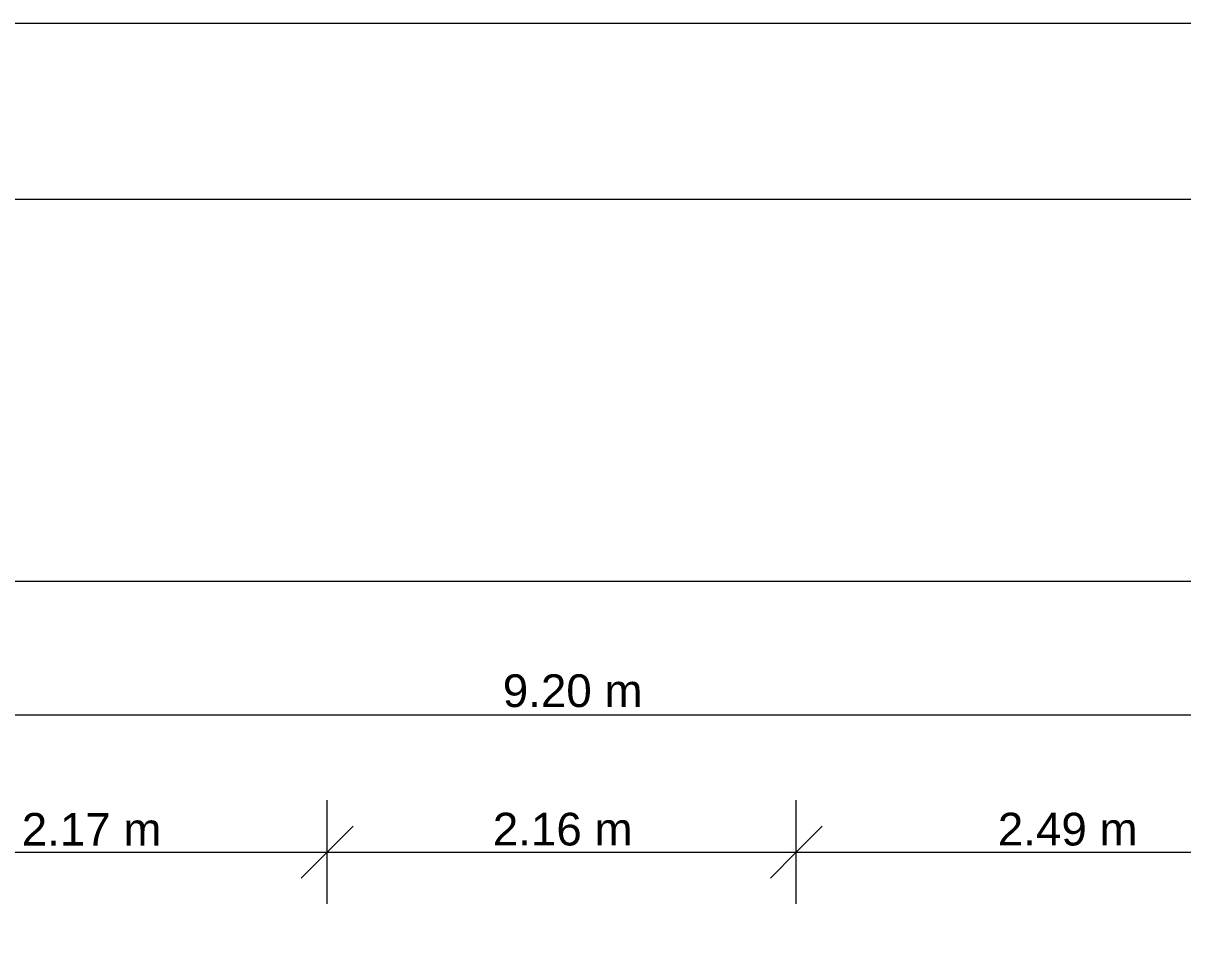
# Model space of a CAD drawing. Header units: metres. Extents: x 29 to 268, y -7 to 151.
# Drawn here: x 76.38 to 81.72, y 49.04 to 53.26 of the extents above; entities that cross this region are included whole.
import ezdxf

# ---------------------------------------------------------------- set-up
doc = ezdxf.new("R2010")
doc.units = ezdxf.units.M
doc.layers.add('HVAC - Ductos', color=5, linetype='Continuous', lineweight=50)
doc.layers.add('PDF2_Text', color=7, linetype='Continuous')
doc.layers.add('pie de plano', color=7, linetype='Continuous')
doc.styles.add('PDF Helvetica', font='')
doc.styles.get('PDF Helvetica').set_extended_font_data('Helvetica')

msp = doc.modelspace()

# ---------------------------------------------------------------- linework, layer by layer
at = {"layer": 'HVAC - Ductos', "color": 252, "lineweight": 0, "true_color": 0x939598}
for points in [[(41.8703, 50.6876), (92.9476, 50.6876)], [(41.8703, 50.0735), (46.7057, 50.0735), (55.9091, 50.0735), (65.108, 50.0735), (74.3068, 50.0735), (83.5057, 50.0735), (92.9476, 50.0735)], [(77.781, 49.2026), (77.781, 49.441), (77.781, 49.6793)], [(79.9398, 49.2026), (79.9398, 49.441), (79.9398, 49.6793)], [(77.9002, 49.5602), (77.781, 49.441), (77.6619, 49.3218)], [(80.0589, 49.5602), (79.9398, 49.441), (79.8206, 49.3218)], [(52.6183, 49.441), (54.6121, 49.441), (55.9091, 49.441), (57.2796, 49.441), (59.3375, 49.441), (61.6429, 49.441), (63.8338, 49.441), (65.108, 49.441), (66.4188, 49.441), (68.5272, 49.441), (70.8006, 49.441), (73.0143, 49.441), (74.3068, 49.441), (75.6085, 49.441), (77.781, 49.441), (79.9398, 49.441), (82.4286, 49.441), (83.5057, 49.441), (84.459, 49.441), (86.8699, 49.441)]]:
    msp.add_lwpolyline(points, dxfattribs=at)
at = {"layer": 'pie de plano', "lineweight": 0}
msp.add_lwpolyline([(119.2425, 53.256), (119.2425, -6.7449), (29.2385, -6.7449), (29.2385, 53.256)], close=True, dxfattribs=at)
msp.add_lwpolyline([(118.7654, 52.4448), (30.3385, 52.4448), (30.3385, -6.0804), (118.7654, -6.0804)], dxfattribs=at)

# ---------------------------------------------------------------- texts
at = {"layer": 'PDF2_Text', "color": 252, "lineweight": 0, "true_color": 0x939598, "char_height": 0.15059, "attachment_point": 4, "style": 'PDF Helvetica'}
for s, insert in [('9.20 m', (78.5893, 50.1828)), ('2.17 m', (76.3755, 49.5457)), ('2.16 m', (78.5435, 49.5457)), ('2.49 m', (80.8674, 49.5457))]:
    msp.add_mtext(s, dxfattribs=dict(at, insert=insert))

doc.saveas('drawing.dxf')
